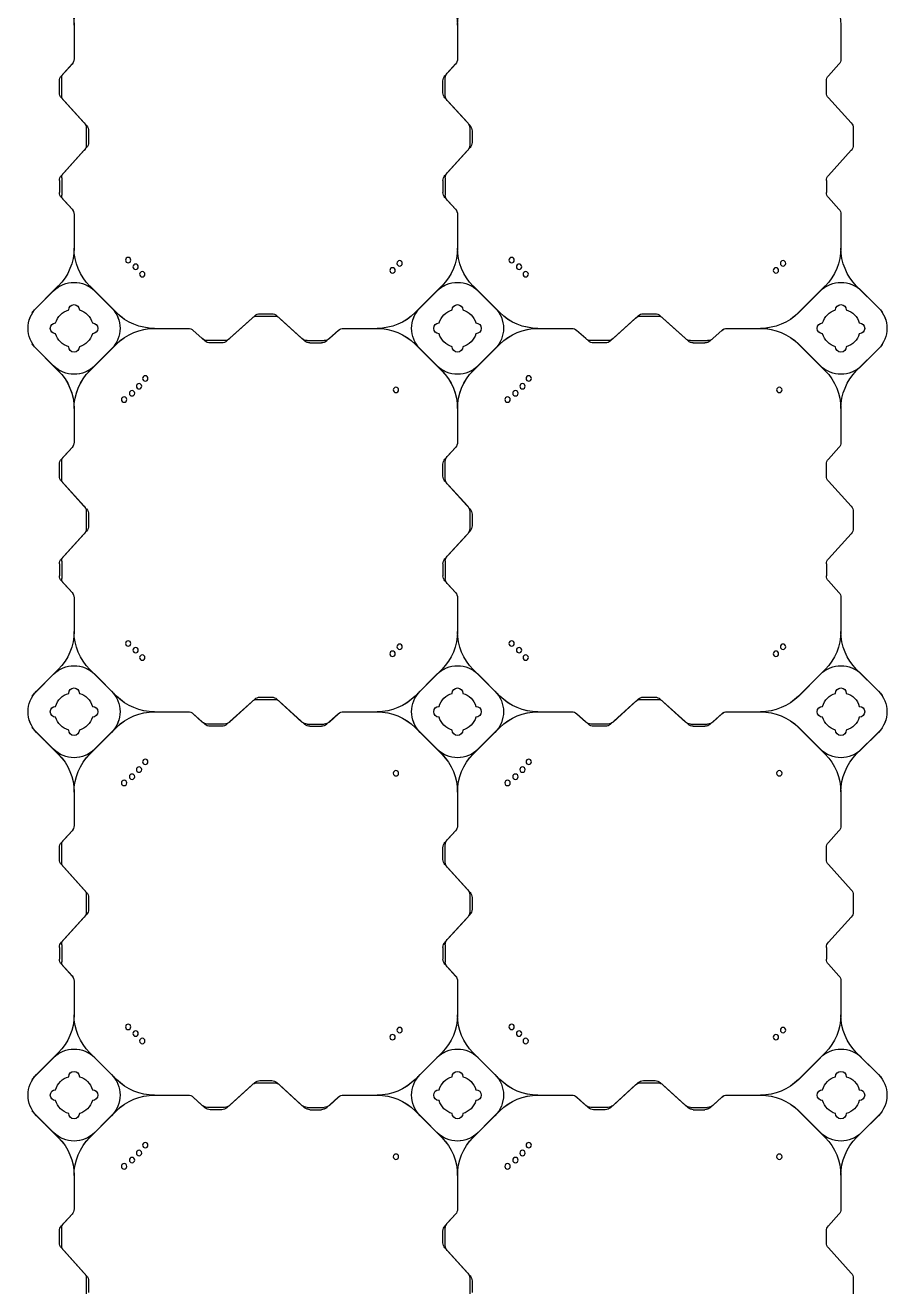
# Model space of a CAD drawing. Header units: millimetres. Extents: x -1612139 to -1260738, y 1141106 to 1536160.
# Drawn here: x -1325991 to -1324864, y 1190326 to 1191971 of the extents above; entities that cross this region are included whole.
import ezdxf

# ---------------------------------------------------------------- set-up
doc = ezdxf.new("R2010")
doc.units = ezdxf.units.MM
doc.header["$LTSCALE"] = 10
doc.layers.get('0').update_dxf_attribs({"linetype": 'CONTINUOUS'})
doc.layers.add('W-FLOAT_BOWL浮筒', color=253, linetype='CONTINUOUS')

# ---------------------------------------------------------------- blocks, each defined once
blk = doc.blocks.new('蓝色')
at = {"layer": 'W-FLOAT_BOWL浮筒', "color": 5}
for p, q in [((20022.3, -5260.8), (20022.3, -5238.5)), ((20025.3, -5257.3), (20025.3, -5242)), ((20522.3, -5260.8), (20522.3, -5238.5)), ((20525.3, -5257.3), (20525.3, -5242)), ((21022.3, -5260.8), (21022.3, -5238.5)), ((19992.9, -5296.8), (20022.7, -5264)), ((20492.9, -5296.8), (20522.7, -5264)), ((19989.9, -5300.3), (20019.7, -5267.5)), ((20489.9, -5300.3), (20519.7, -5267.5)), ((20989.9, -5300.3), (21019.7, -5267.5)), ((19987.3, -5307), (19987.3, -5322.3)), ((19990.3, -5303.5), (19990.3, -5325.8)), ((20487.3, -5307), (20487.3, -5322.3)), ((20490.3, -5303.5), (20490.3, -5325.8)), ((20987.3, -5307), (20987.3, -5322.3)), ((19989.9, -5329), (20003.7, -5344.2)), ((20489.9, -5329), (20503.7, -5344.2)), ((20989.9, -5329), (21003.7, -5344.2)), ((19992.9, -5332.5), (20003.7, -5344.4)), ((20492.9, -5332.5), (20503.7, -5344.4)), ((20006.3, -5394.9), (20006.3, -5350.9)), ((20006.3, -5394.9), (20006.3, -5351.1)), ((20506.3, -5394.9), (20506.3, -5350.9)), ((20506.3, -5394.9), (20506.3, -5351.1)), ((21006.3, -5394.9), (21006.3, -5350.9)), ((19951.1, -5479.1), (19985.8, -5444.4)), ((19957.5, -5472.8), (19985.8, -5444.5)), ((20061.6, -5479.1), (20026.8, -5444.4)), ((20055.2, -5472.8), (20026.8, -5444.5)), ((20451.1, -5479.1), (20485.8, -5444.4)), ((20457.5, -5472.8), (20485.8, -5444.5)), ((20561.6, -5479.1), (20526.8, -5444.4)), ((20555.2, -5472.8), (20526.8, -5444.5)), ((20951.1, -5479.1), (20985.8, -5444.4)), ((21055.2, -5472.8), (21026.8, -5444.5)), ((19979.5, -5450.8), (19951.2, -5479.1)), ((19957.5, -5472.7), (19979.4, -5450.8)), ((20033.2, -5450.8), (20055.2, -5472.7)), ((20033.2, -5450.8), (20061.5, -5479.1)), ((20479.5, -5450.8), (20451.2, -5479.1)), ((20457.5, -5472.7), (20479.4, -5450.8)), ((20533.2, -5450.8), (20555.2, -5472.7)), ((20533.2, -5450.8), (20561.5, -5479.1)), ((20979.5, -5450.8), (20951.2, -5479.1)), ((21033.2, -5450.8), (21055.2, -5472.7)), ((20173.5, -5486.2), (20161.6, -5497)), ((20177, -5483.2), (20161.8, -5497)), ((20202.5, -5483.6), (20180.2, -5483.6)), ((20199, -5480.6), (20183.7, -5480.6)), ((20205.7, -5483.2), (20238.5, -5513)), ((20209.2, -5486.2), (20242, -5516)), ((20303.5, -5486.2), (20270.7, -5516)), ((20307, -5483.2), (20274.2, -5513)), ((20310.2, -5483.6), (20332.5, -5483.6)), ((20313.7, -5480.6), (20329, -5480.6)), ((20335.7, -5483.2), (20350.9, -5497)), ((20339.2, -5486.2), (20351.1, -5497)), ((20673.5, -5486.2), (20661.6, -5497)), ((20677, -5483.2), (20661.8, -5497)), ((20702.5, -5483.6), (20680.2, -5483.6)), ((20699, -5480.6), (20683.7, -5480.6)), ((20705.7, -5483.2), (20738.5, -5513)), ((20709.2, -5486.2), (20742, -5516)), ((20803.5, -5486.2), (20770.7, -5516)), ((20807, -5483.2), (20774.2, -5513)), ((20810.2, -5483.6), (20832.5, -5483.6)), ((20813.7, -5480.6), (20829, -5480.6)), ((20835.7, -5483.2), (20850.9, -5497)), ((20839.2, -5486.2), (20851.1, -5497)), ((20110.9, -5499.6), (20155.1, -5499.6)), ((20110.9, -5499.6), (20154.9, -5499.6)), ((20357.6, -5499.6), (20401.6, -5499.6)), ((20357.8, -5499.6), (20401.6, -5499.6)), ((20610.9, -5499.6), (20655.1, -5499.6)), ((20610.9, -5499.6), (20654.9, -5499.6)), ((20857.6, -5499.6), (20901.6, -5499.6)), ((20857.8, -5499.6), (20901.6, -5499.6)), ((19985.8, -5554.9), (19951.1, -5520.1)), ((19979.5, -5548.4), (19951.2, -5520.1)), ((19979.4, -5548.4), (19957.5, -5526.5)), ((19957.5, -5526.5), (19985.8, -5554.8)), ((20026.8, -5554.9), (20061.6, -5520.1)), ((20055.2, -5526.5), (20026.8, -5554.8)), ((20033.2, -5548.4), (20061.5, -5520.1)), ((20055.2, -5526.5), (20033.2, -5548.4)), ((20245.2, -5515.6), (20267.5, -5515.6)), ((20248.7, -5518.6), (20264, -5518.6)), ((20485.8, -5554.9), (20451.1, -5520.1)), ((20479.5, -5548.4), (20451.2, -5520.1)), ((20479.4, -5548.4), (20457.5, -5526.5)), ((20457.5, -5526.5), (20485.8, -5554.8)), ((20526.8, -5554.9), (20561.6, -5520.1)), ((20555.2, -5526.5), (20526.8, -5554.8)), ((20533.2, -5548.4), (20561.5, -5520.1)), ((20555.2, -5526.5), (20533.2, -5548.4)), ((20745.2, -5515.6), (20767.5, -5515.6)), ((20748.7, -5518.6), (20764, -5518.6)), ((20985.8, -5554.9), (20951.1, -5520.1)), ((20979.5, -5548.4), (20951.2, -5520.1)), ((21055.2, -5526.5), (21026.8, -5554.8)), ((21055.2, -5526.5), (21033.2, -5548.4)), ((20006.3, -5648.4), (20006.3, -5604.2)), ((20006.3, -5648.2), (20006.3, -5604.2)), ((20506.3, -5648.4), (20506.3, -5604.2)), ((20506.3, -5648.2), (20506.3, -5604.2)), ((21006.3, -5648.4), (21006.3, -5604.2)), ((19989.9, -5670.3), (20003.7, -5655.1)), ((19992.9, -5666.8), (20003.7, -5654.9)), ((20489.9, -5670.3), (20503.7, -5655.1)), ((20492.9, -5666.8), (20503.7, -5654.9)), ((20989.9, -5670.3), (21003.7, -5655.1)), ((19990.3, -5695.8), (19990.3, -5673.5)), ((20490.3, -5695.8), (20490.3, -5673.5)), ((19987.3, -5692.3), (19987.3, -5677)), ((20487.3, -5692.3), (20487.3, -5677)), ((20987.3, -5692.3), (20987.3, -5677)), ((19989.9, -5699), (20019.7, -5731.8)), ((19992.9, -5702.5), (20022.7, -5735.3)), ((20489.9, -5699), (20519.7, -5731.8)), ((20492.9, -5702.5), (20522.7, -5735.3)), ((20989.9, -5699), (21019.7, -5731.8)), ((20022.3, -5760.8), (20022.3, -5738.5)), ((20025.3, -5757.3), (20025.3, -5742)), ((20522.3, -5760.8), (20522.3, -5738.5)), ((20525.3, -5757.3), (20525.3, -5742)), ((21022.3, -5760.8), (21022.3, -5738.5)), ((19989.9, -5800.3), (20019.7, -5767.5)), ((19992.9, -5796.8), (20022.7, -5764)), ((20489.9, -5800.3), (20519.7, -5767.5)), ((20492.9, -5796.8), (20522.7, -5764)), ((20989.9, -5800.3), (21019.7, -5767.5)), ((19987.3, -5807), (19987.3, -5822.3)), ((19990.3, -5803.5), (19990.3, -5825.8)), ((20487.3, -5807), (20487.3, -5822.3)), ((20490.3, -5803.5), (20490.3, -5825.8)), ((20987.3, -5807), (20987.3, -5822.3)), ((19989.9, -5829), (20003.7, -5844.2)), ((19992.9, -5832.5), (20003.7, -5844.4)), ((20489.9, -5829), (20503.7, -5844.2)), ((20492.9, -5832.5), (20503.7, -5844.4)), ((20989.9, -5829), (21003.7, -5844.2)), ((20006.3, -5894.9), (20006.3, -5850.9)), ((20006.3, -5894.9), (20006.3, -5851.1)), ((20506.3, -5894.9), (20506.3, -5850.9)), ((20506.3, -5894.9), (20506.3, -5851.1)), ((21006.3, -5894.9), (21006.3, -5850.9)), ((19951.1, -5979.1), (19985.8, -5944.4)), ((19979.5, -5950.8), (19951.2, -5979.1)), ((19957.5, -5972.8), (19985.8, -5944.5)), ((19957.5, -5972.7), (19979.4, -5950.8)), ((20061.6, -5979.1), (20026.8, -5944.4)), ((20055.2, -5972.8), (20026.8, -5944.5)), ((20033.2, -5950.8), (20055.2, -5972.7)), ((20033.2, -5950.8), (20061.5, -5979.1)), ((20451.1, -5979.1), (20485.8, -5944.4)), ((20479.5, -5950.8), (20451.2, -5979.1)), ((20457.5, -5972.8), (20485.8, -5944.5)), ((20457.5, -5972.7), (20479.4, -5950.8)), ((20561.6, -5979.1), (20526.8, -5944.4)), ((20555.2, -5972.8), (20526.8, -5944.5)), ((20533.2, -5950.8), (20555.2, -5972.7)), ((20533.2, -5950.8), (20561.5, -5979.1)), ((20951.1, -5979.1), (20985.8, -5944.4)), ((20979.5, -5950.8), (20951.2, -5979.1)), ((21055.2, -5972.8), (21026.8, -5944.5)), ((21033.2, -5950.8), (21055.2, -5972.7)), ((20173.5, -5986.2), (20161.6, -5997)), ((20177, -5983.2), (20161.8, -5997)), ((20202.5, -5983.6), (20180.2, -5983.6)), ((20199, -5980.6), (20183.7, -5980.6)), ((20205.7, -5983.2), (20238.5, -6013)), ((20209.2, -5986.2), (20242, -6016)), ((20303.5, -5986.2), (20270.7, -6016)), ((20307, -5983.2), (20274.2, -6013)), ((20310.2, -5983.6), (20332.5, -5983.6)), ((20313.7, -5980.6), (20329, -5980.6)), ((20335.7, -5983.2), (20350.9, -5997)), ((20339.2, -5986.2), (20351.1, -5997)), ((20673.5, -5986.2), (20661.6, -5997)), ((20677, -5983.2), (20661.8, -5997)), ((20702.5, -5983.6), (20680.2, -5983.6)), ((20699, -5980.6), (20683.7, -5980.6)), ((20705.7, -5983.2), (20738.5, -6013)), ((20709.2, -5986.2), (20742, -6016)), ((20803.5, -5986.2), (20770.7, -6016)), ((20807, -5983.2), (20774.2, -6013)), ((20810.2, -5983.6), (20832.5, -5983.6)), ((20813.7, -5980.6), (20829, -5980.6)), ((20835.7, -5983.2), (20850.9, -5997)), ((20839.2, -5986.2), (20851.1, -5997)), ((20110.9, -5999.6), (20155.1, -5999.6)), ((20110.9, -5999.6), (20154.9, -5999.6)), ((20357.6, -5999.6), (20401.6, -5999.6)), ((20357.8, -5999.6), (20401.6, -5999.6)), ((20610.9, -5999.6), (20655.1, -5999.6)), ((20610.9, -5999.6), (20654.9, -5999.6)), ((20857.6, -5999.6), (20901.6, -5999.6)), ((20857.8, -5999.6), (20901.6, -5999.6)), ((19985.8, -6054.9), (19951.1, -6020.1)), ((19979.5, -6048.4), (19951.2, -6020.1)), ((20026.8, -6054.9), (20061.6, -6020.1)), ((20033.2, -6048.4), (20061.5, -6020.1)), ((20245.2, -6015.6), (20267.5, -6015.6)), ((20248.7, -6018.6), (20264, -6018.6)), ((20485.8, -6054.9), (20451.1, -6020.1)), ((20479.5, -6048.4), (20451.2, -6020.1)), ((20526.8, -6054.9), (20561.6, -6020.1)), ((20533.2, -6048.4), (20561.5, -6020.1)), ((20745.2, -6015.6), (20767.5, -6015.6)), ((20748.7, -6018.6), (20764, -6018.6)), ((20985.8, -6054.9), (20951.1, -6020.1)), ((20979.5, -6048.4), (20951.2, -6020.1)), ((19979.4, -6048.4), (19957.5, -6026.5)), ((19957.5, -6026.5), (19985.8, -6054.8)), ((20055.2, -6026.5), (20026.8, -6054.8)), ((20055.2, -6026.5), (20033.2, -6048.4)), ((20479.4, -6048.4), (20457.5, -6026.5)), ((20457.5, -6026.5), (20485.8, -6054.8)), ((20555.2, -6026.5), (20526.8, -6054.8)), ((20555.2, -6026.5), (20533.2, -6048.4)), ((21055.2, -6026.5), (21026.8, -6054.8)), ((21055.2, -6026.5), (21033.2, -6048.4)), ((20006.3, -6148.4), (20006.3, -6104.2)), ((20006.3, -6148.2), (20006.3, -6104.2)), ((20506.3, -6148.4), (20506.3, -6104.2)), ((20506.3, -6148.2), (20506.3, -6104.2)), ((21006.3, -6148.4), (21006.3, -6104.2)), ((19989.9, -6170.3), (20003.7, -6155.1)), ((19992.9, -6166.8), (20003.7, -6154.9)), ((20489.9, -6170.3), (20503.7, -6155.1)), ((20492.9, -6166.8), (20503.7, -6154.9)), ((20989.9, -6170.3), (21003.7, -6155.1)), ((19987.3, -6192.3), (19987.3, -6177)), ((19990.3, -6195.8), (19990.3, -6173.5)), ((20487.3, -6192.3), (20487.3, -6177)), ((20490.3, -6195.8), (20490.3, -6173.5)), ((20987.3, -6192.3), (20987.3, -6177)), ((19989.9, -6199), (20019.7, -6231.8)), ((19992.9, -6202.5), (20022.7, -6235.3)), ((20489.9, -6199), (20519.7, -6231.8)), ((20492.9, -6202.5), (20522.7, -6235.3)), ((20989.9, -6199), (21019.7, -6231.8)), ((20022.3, -6260.8), (20022.3, -6238.5)), ((20025.3, -6257.3), (20025.3, -6242)), ((20522.3, -6260.8), (20522.3, -6238.5)), ((20525.3, -6257.3), (20525.3, -6242)), ((21022.3, -6260.8), (21022.3, -6238.5)), ((19989.9, -6300.3), (20019.7, -6267.5)), ((19992.9, -6296.8), (20022.7, -6264)), ((20489.9, -6300.3), (20519.7, -6267.5)), ((20492.9, -6296.8), (20522.7, -6264)), ((20989.9, -6300.3), (21019.7, -6267.5)), ((19987.3, -6307), (19987.3, -6322.3)), ((19990.3, -6303.5), (19990.3, -6325.8)), ((20487.3, -6307), (20487.3, -6322.3)), ((20490.3, -6303.5), (20490.3, -6325.8)), ((20987.3, -6307), (20987.3, -6322.3)), ((19989.9, -6329), (20003.7, -6344.2)), ((19992.9, -6332.5), (20003.7, -6344.4)), ((20489.9, -6329), (20503.7, -6344.2)), ((20492.9, -6332.5), (20503.7, -6344.4)), ((20989.9, -6329), (21003.7, -6344.2)), ((20006.3, -6394.9), (20006.3, -6350.9)), ((20506.3, -6394.9), (20506.3, -6350.9)), ((21006.3, -6394.9), (21006.3, -6350.9)), ((20006.3, -6394.9), (20006.3, -6351.1)), ((20506.3, -6394.9), (20506.3, -6351.1)), ((19951.1, -6479.1), (19985.8, -6444.4)), ((19957.5, -6472.8), (19985.8, -6444.5)), ((20061.6, -6479.1), (20026.8, -6444.4)), ((20055.2, -6472.8), (20026.8, -6444.5)), ((20451.1, -6479.1), (20485.8, -6444.4)), ((20457.5, -6472.8), (20485.8, -6444.5)), ((20561.6, -6479.1), (20526.8, -6444.4)), ((20555.2, -6472.8), (20526.8, -6444.5)), ((20951.1, -6479.1), (20985.8, -6444.4)), ((21055.2, -6472.8), (21026.8, -6444.5)), ((19979.5, -6450.8), (19951.2, -6479.1)), ((19957.5, -6472.7), (19979.4, -6450.8)), ((20033.2, -6450.8), (20055.2, -6472.7)), ((20033.2, -6450.8), (20061.5, -6479.1)), ((20479.5, -6450.8), (20451.2, -6479.1)), ((20457.5, -6472.7), (20479.4, -6450.8)), ((20533.2, -6450.8), (20555.2, -6472.7)), ((20533.2, -6450.8), (20561.5, -6479.1)), ((20979.5, -6450.8), (20951.2, -6479.1)), ((21033.2, -6450.8), (21055.2, -6472.7)), ((20199, -6480.6), (20183.7, -6480.6)), ((20313.7, -6480.6), (20329, -6480.6)), ((20699, -6480.6), (20683.7, -6480.6)), ((20813.7, -6480.6), (20829, -6480.6)), ((20173.5, -6486.2), (20161.6, -6497)), ((20177, -6483.2), (20161.8, -6497)), ((20202.5, -6483.6), (20180.2, -6483.6)), ((20205.7, -6483.2), (20238.5, -6513)), ((20209.2, -6486.2), (20242, -6516)), ((20303.5, -6486.2), (20270.7, -6516)), ((20307, -6483.2), (20274.2, -6513)), ((20310.2, -6483.6), (20332.5, -6483.6)), ((20335.7, -6483.2), (20350.9, -6497)), ((20339.2, -6486.2), (20351.1, -6497)), ((20673.5, -6486.2), (20661.6, -6497)), ((20677, -6483.2), (20661.8, -6497)), ((20702.5, -6483.6), (20680.2, -6483.6)), ((20705.7, -6483.2), (20738.5, -6513)), ((20709.2, -6486.2), (20742, -6516)), ((20803.5, -6486.2), (20770.7, -6516)), ((20807, -6483.2), (20774.2, -6513)), ((20810.2, -6483.6), (20832.5, -6483.6)), ((20835.7, -6483.2), (20850.9, -6497)), ((20839.2, -6486.2), (20851.1, -6497)), ((20110.9, -6499.6), (20155.1, -6499.6)), ((20110.9, -6499.6), (20154.9, -6499.6)), ((20357.6, -6499.6), (20401.6, -6499.6)), ((20357.8, -6499.6), (20401.6, -6499.6)), ((20610.9, -6499.6), (20655.1, -6499.6)), ((20610.9, -6499.6), (20654.9, -6499.6)), ((20857.6, -6499.6), (20901.6, -6499.6)), ((20857.8, -6499.6), (20901.6, -6499.6)), ((19985.8, -6554.9), (19951.1, -6520.1)), ((19979.5, -6548.4), (19951.2, -6520.1)), ((19979.4, -6548.4), (19957.5, -6526.5)), ((19957.5, -6526.5), (19985.8, -6554.8)), ((20026.8, -6554.9), (20061.6, -6520.1)), ((20055.2, -6526.5), (20026.8, -6554.8)), ((20033.2, -6548.4), (20061.5, -6520.1)), ((20055.2, -6526.5), (20033.2, -6548.4)), ((20245.2, -6515.6), (20267.5, -6515.6)), ((20248.7, -6518.6), (20264, -6518.6)), ((20485.8, -6554.9), (20451.1, -6520.1)), ((20479.5, -6548.4), (20451.2, -6520.1)), ((20479.4, -6548.4), (20457.5, -6526.5)), ((20457.5, -6526.5), (20485.8, -6554.8)), ((20526.8, -6554.9), (20561.6, -6520.1)), ((20555.2, -6526.5), (20526.8, -6554.8)), ((20533.2, -6548.4), (20561.5, -6520.1)), ((20555.2, -6526.5), (20533.2, -6548.4)), ((20745.2, -6515.6), (20767.5, -6515.6)), ((20748.7, -6518.6), (20764, -6518.6)), ((20985.8, -6554.9), (20951.1, -6520.1)), ((20979.5, -6548.4), (20951.2, -6520.1)), ((21055.2, -6526.5), (21026.8, -6554.8)), ((21055.2, -6526.5), (21033.2, -6548.4)), ((20006.3, -6648.4), (20006.3, -6604.2)), ((20006.3, -6648.2), (20006.3, -6604.2)), ((20506.3, -6648.4), (20506.3, -6604.2)), ((20506.3, -6648.2), (20506.3, -6604.2)), ((21006.3, -6648.4), (21006.3, -6604.2)), ((19989.9, -6670.3), (20003.7, -6655.1)), ((19992.9, -6666.8), (20003.7, -6654.9)), ((20489.9, -6670.3), (20503.7, -6655.1)), ((20492.9, -6666.8), (20503.7, -6654.9)), ((20989.9, -6670.3), (21003.7, -6655.1)), ((19987.3, -6692.3), (19987.3, -6677)), ((19990.3, -6695.8), (19990.3, -6673.5)), ((20487.3, -6692.3), (20487.3, -6677)), ((20490.3, -6695.8), (20490.3, -6673.5)), ((20987.3, -6692.3), (20987.3, -6677)), ((19989.9, -6699), (20019.7, -6731.8)), ((19992.9, -6702.5), (20022.7, -6735.3)), ((20489.9, -6699), (20519.7, -6731.8)), ((20492.9, -6702.5), (20522.7, -6735.3)), ((20989.9, -6699), (21019.7, -6731.8)), ((20022.3, -6760.8), (20022.3, -6738.5)), ((20025.3, -6757.3), (20025.3, -6742)), ((20522.3, -6760.8), (20522.3, -6738.5)), ((20525.3, -6757.3), (20525.3, -6742)), ((21022.3, -6760.8), (21022.3, -6738.5)), ((19989.9, -6800.3), (20019.7, -6767.5)), ((19992.9, -6796.8), (20022.7, -6764)), ((20489.9, -6800.3), (20519.7, -6767.5)), ((20492.9, -6796.8), (20522.7, -6764)), ((20989.9, -6800.3), (21019.7, -6767.5)), ((19987.3, -6807), (19987.3, -6822.3)), ((19990.3, -6803.5), (19990.3, -6825.8)), ((20487.3, -6807), (20487.3, -6822.3)), ((20490.3, -6803.5), (20490.3, -6825.8)), ((20987.3, -6807), (20987.3, -6822.3)), ((19989.9, -6829), (20003.7, -6844.2)), ((19992.9, -6832.5), (20003.7, -6844.4)), ((20489.9, -6829), (20503.7, -6844.2)), ((20492.9, -6832.5), (20503.7, -6844.4)), ((20989.9, -6829), (21003.7, -6844.2)), ((20006.3, -6894.9), (20006.3, -6850.9)), ((20006.3, -6894.9), (20006.3, -6851.1)), ((20506.3, -6894.9), (20506.3, -6850.9)), ((20506.3, -6894.9), (20506.3, -6851.1)), ((21006.3, -6894.9), (21006.3, -6850.9))]:
    blk.add_line(p, q, dxfattribs=at)
for centre in [(20071.6, -5406.7), (20081.9, -5414.9), (20571.6, -5406.7), (20581.9, -5414.9), (20091.1, -5424.1), (20426, -5419.3), (20591.1, -5424.1), (20926, -5419.3), (20099.2, -5434.3), (20599.2, -5434.3), (20086.6, -5579.9), (20095.3, -5570.2), (20421.6, -5575.2), (20586.6, -5579.9), (20595.3, -5570.2), (20921.6, -5575.2), (20076.9, -5588.6), (20430.8, -5584.4), (20576.9, -5588.6), (20930.8, -5584.4), (20071.6, -5906.7), (20571.6, -5906.7), (20081.9, -5914.9), (20091.1, -5924.1), (20426, -5919.3), (20581.9, -5914.9), (20591.1, -5924.1), (20926, -5919.3), (20099.2, -5934.3), (20599.2, -5934.3), (20095.3, -6070.2), (20595.3, -6070.2), (20076.9, -6088.6), (20086.6, -6079.9), (20421.6, -6075.2), (20430.8, -6084.4), (20576.9, -6088.6), (20586.6, -6079.9), (20921.6, -6075.2), (20930.8, -6084.4), (20071.6, -6406.7), (20081.9, -6414.9), (20426, -6419.3), (20571.6, -6406.7), (20581.9, -6414.9), (20926, -6419.3), (20091.1, -6424.1), (20099.2, -6434.3), (20591.1, -6424.1), (20599.2, -6434.3), (20086.6, -6579.9), (20095.3, -6570.2), (20421.6, -6575.2), (20430.8, -6584.4), (20586.6, -6579.9), (20595.3, -6570.2), (20921.6, -6575.2), (20930.8, -6584.4), (20076.9, -6588.6), (20576.9, -6588.6)]:
    blk.add_circle(centre, 3.5, dxfattribs=at)
for centre, radius, start, end in [((20012.3, -5260.8), 10, 317.7263, 0), ((20015.3, -5257.3), 10, 317.7263, 0), ((20512.3, -5260.8), 10, 317.7263, 0), ((20515.3, -5257.3), 10, 317.7263, 0), ((21012.3, -5260.8), 10, 317.7263, 0), ((20000.3, -5303.5), 10, 137.7263, 180), ((20500.3, -5303.5), 10, 137.7263, 180), ((19997.3, -5307), 10, 137.7263, 180), ((20497.3, -5307), 10, 137.7263, 180), ((20997.3, -5307), 10, 137.7263, 180), ((19997.3, -5322.3), 10, 180, 222.2737), ((20000.3, -5325.8), 10, 180, 222.2737), ((20497.3, -5322.3), 10, 180, 222.2737), ((20500.3, -5325.8), 10, 180, 222.2737), ((20997.3, -5322.3), 10, 180, 222.2737), ((19996.3, -5350.9), 10, 0, 42.2737), ((19996.3, -5351.1), 10, 0, 42.2737), ((20496.3, -5350.9), 10, 0, 42.2737), ((20496.3, -5351.1), 10, 0, 42.2737), ((20996.3, -5350.9), 10, 0, 42.2737), ((19936.3, -5394.9), 70, 315, 0), ((19936.3, -5395), 70, 315, 0), ((20076.3, -5394.9), 70, 180, 225), ((20076.3, -5395), 70, 180, 225), ((20436.3, -5394.9), 70, 315, 0), ((20436.3, -5395), 70, 315, 0), ((20576.3, -5394.9), 70, 180, 225), ((20576.3, -5395), 70, 180, 225), ((20936.3, -5394.9), 70, 315, 0), ((21076.3, -5395), 70, 180, 225), ((20006.3, -5477.7), 38, 45, 135), ((20006.4, -5477.7), 38, 45, 135), ((20506.3, -5477.7), 38, 45, 135), ((20506.4, -5477.7), 38, 45, 135), ((21006.4, -5477.7), 38, 45, 135), ((19984.4, -5499.6), 38, 135, 225), ((19984.4, -5499.7), 38, 135, 225), ((20006.3, -5499.6), 25, 106.2602, 163.7398), ((20006.3, -5499.6), 25, 106.2602, 163.7398), ((20006.3, -5499.6), 25, 106.2602, 163.7398), ((20006.3, -5499.6), 25, 106.2602, 163.7398), ((20006.3, -5475.6), 7, 0, 180), ((20006.3, -5475.6), 7, 0, 180), ((20006.3, -5475.6), 7, 0, 180), ((20006.3, -5475.6), 7, 0, 180), ((20006.3, -5499.6), 25, 16.2602, 73.7398), ((20006.3, -5499.6), 25, 16.2602, 73.7398), ((20006.3, -5499.6), 25, 16.2602, 73.7398), ((20006.3, -5499.6), 25, 16.2602, 73.7398), ((20028.3, -5499.6), 38, 315, 45), ((20028.3, -5499.7), 38, 315, 45), ((20484.4, -5499.6), 38, 135, 225), ((20484.4, -5499.7), 38, 135, 225), ((20506.3, -5499.6), 25, 106.2602, 163.7398), ((20506.3, -5499.6), 25, 106.2602, 163.7398), ((20506.3, -5499.6), 25, 106.2602, 163.7398), ((20506.3, -5499.6), 25, 106.2602, 163.7398), ((20506.3, -5475.6), 7, 0, 180), ((20506.3, -5475.6), 7, 0, 180), ((20506.3, -5475.6), 7, 0, 180), ((20506.3, -5475.6), 7, 0, 180), ((20506.3, -5499.6), 25, 16.2602, 73.7398), ((20506.3, -5499.6), 25, 16.2602, 73.7398), ((20506.3, -5499.6), 25, 16.2602, 73.7398), ((20506.3, -5499.6), 25, 16.2602, 73.7398), ((20528.3, -5499.6), 38, 315, 45), ((20528.3, -5499.7), 38, 315, 45), ((21006.3, -5499.6), 25, 106.2602, 163.7398), ((21006.3, -5499.6), 25, 106.2602, 163.7398), ((21006.3, -5475.6), 7, 0, 180), ((21006.3, -5475.6), 7, 0, 180), ((21006.3, -5499.6), 25, 16.2602, 73.7398), ((21006.3, -5499.6), 25, 16.2602, 73.7398), ((21028.3, -5499.6), 38, 315, 45), ((21028.3, -5499.7), 38, 315, 45), ((19982.3, -5499.6), 7, 90, 270), ((19982.3, -5499.6), 7, 90, 270), ((19982.3, -5499.6), 7, 90, 270), ((19982.3, -5499.6), 7, 90, 270), ((20030.3, -5499.6), 7, 270, 90), ((20030.3, -5499.6), 7, 270, 90), ((20030.3, -5499.6), 7, 270, 90), ((20030.3, -5499.6), 7, 270, 90), ((20111, -5429.6), 70, 225, 270), ((20111.1, -5429.6), 70, 225, 270), ((20180.2, -5493.6), 10, 90, 132.2737), ((20183.7, -5490.6), 10, 90, 132.2737), ((20199, -5490.6), 10, 47.7263, 90), ((20202.5, -5493.6), 10, 47.7263, 90), ((20310.2, -5493.6), 10, 90, 132.2737), ((20313.7, -5490.6), 10, 90, 132.2737), ((20329, -5490.6), 10, 47.7263, 90), ((20332.5, -5493.6), 10, 47.7263, 90), ((20401.6, -5429.6), 70, 270, 315), ((20401.7, -5429.6), 70, 270, 315), ((20482.3, -5499.6), 7, 90, 270), ((20482.3, -5499.6), 7, 90, 270), ((20482.3, -5499.6), 7, 90, 270), ((20482.3, -5499.6), 7, 90, 270), ((20530.3, -5499.6), 7, 270, 90), ((20530.3, -5499.6), 7, 270, 90), ((20530.3, -5499.6), 7, 270, 90), ((20530.3, -5499.6), 7, 270, 90), ((20611, -5429.6), 70, 225, 270), ((20611.1, -5429.6), 70, 225, 270), ((20680.2, -5493.6), 10, 90, 132.2737), ((20683.7, -5490.6), 10, 90, 132.2737), ((20699, -5490.6), 10, 47.7263, 90), ((20702.5, -5493.6), 10, 47.7263, 90), ((20810.2, -5493.6), 10, 90, 132.2737), ((20813.7, -5490.6), 10, 90, 132.2737), ((20829, -5490.6), 10, 47.7263, 90), ((20832.5, -5493.6), 10, 47.7263, 90), ((20901.6, -5429.6), 70, 270, 315), ((20901.7, -5429.6), 70, 270, 315), ((20982.3, -5499.6), 7, 90, 270), ((20982.3, -5499.6), 7, 90, 270), ((21030.3, -5499.6), 7, 270, 90), ((21030.3, -5499.6), 7, 270, 90), ((20006.3, -5499.6), 25, 196.2602, 253.7398), ((20006.3, -5499.6), 25, 196.2602, 253.7398), ((20006.3, -5499.6), 25, 196.2602, 253.7398), ((20006.3, -5499.6), 25, 196.2602, 253.7398), ((20006.3, -5499.6), 25, 286.2602, 343.7398), ((20006.3, -5499.6), 25, 286.2602, 343.7398), ((20006.3, -5499.6), 25, 286.2602, 343.7398), ((20006.3, -5499.6), 25, 286.2602, 343.7398), ((20111, -5569.6), 70, 90, 135), ((20111.1, -5569.6), 70, 90, 135), ((20154.9, -5489.6), 10, 270, 312.2737), ((20155.1, -5489.6), 10, 270, 312.2737), ((20357.6, -5489.6), 10, 227.7263, 270), ((20357.8, -5489.6), 10, 227.7263, 270), ((20401.6, -5569.6), 70, 45, 90), ((20401.7, -5569.6), 70, 45, 90), ((20506.3, -5499.6), 25, 196.2602, 253.7398), ((20506.3, -5499.6), 25, 196.2602, 253.7398), ((20506.3, -5499.6), 25, 196.2602, 253.7398), ((20506.3, -5499.6), 25, 196.2602, 253.7398), ((20506.3, -5499.6), 25, 286.2602, 343.7398), ((20506.3, -5499.6), 25, 286.2602, 343.7398), ((20506.3, -5499.6), 25, 286.2602, 343.7398), ((20506.3, -5499.6), 25, 286.2602, 343.7398), ((20611, -5569.6), 70, 90, 135), ((20611.1, -5569.6), 70, 90, 135), ((20654.9, -5489.6), 10, 270, 312.2737), ((20655.1, -5489.6), 10, 270, 312.2737), ((20857.6, -5489.6), 10, 227.7263, 270), ((20857.8, -5489.6), 10, 227.7263, 270), ((20901.6, -5569.6), 70, 45, 90), ((20901.7, -5569.6), 70, 45, 90), ((21006.3, -5499.6), 25, 196.2602, 253.7398), ((21006.3, -5499.6), 25, 196.2602, 253.7398), ((21006.3, -5499.6), 25, 286.2602, 343.7398), ((21006.3, -5499.6), 25, 286.2602, 343.7398), ((20006.3, -5523.6), 7, 180, 0), ((20006.3, -5523.6), 7, 180, 0), ((20006.3, -5523.6), 7, 180, 0), ((20006.3, -5523.6), 7, 180, 0), ((20245.2, -5505.6), 10, 227.7263, 270), ((20248.7, -5508.6), 10, 227.7263, 270), ((20264, -5508.6), 10, 270, 312.2737), ((20267.5, -5505.6), 10, 270, 312.2737), ((20506.3, -5523.6), 7, 180, 0), ((20506.3, -5523.6), 7, 180, 0), ((20506.3, -5523.6), 7, 180, 0), ((20506.3, -5523.6), 7, 180, 0), ((20745.2, -5505.6), 10, 227.7263, 270), ((20748.7, -5508.6), 10, 227.7263, 270), ((20764, -5508.6), 10, 270, 312.2737), ((20767.5, -5505.6), 10, 270, 312.2737), ((21006.3, -5523.6), 7, 180, 0), ((21006.3, -5523.6), 7, 180, 0), ((20006.3, -5521.6), 38, 225, 315), ((20006.4, -5521.6), 38, 225, 315), ((19936.3, -5604.3), 70, 0, 45), ((19936.3, -5604.3), 70, 0, 45), ((20076.3, -5604.3), 70, 135, 180), ((20076.3, -5604.3), 70, 135, 180), ((20506.3, -5521.6), 38, 225, 315), ((20506.4, -5521.6), 38, 225, 315), ((20436.3, -5604.3), 70, 0, 45), ((20436.3, -5604.3), 70, 0, 45), ((20576.3, -5604.3), 70, 135, 180), ((20576.3, -5604.3), 70, 135, 180), ((21006.4, -5521.6), 38, 225, 315), ((20936.3, -5604.3), 70, 0, 45), ((21076.3, -5604.3), 70, 135, 180), ((19996.3, -5648.2), 10, 317.7263, 0), ((19996.3, -5648.4), 10, 317.7263, 0), ((20496.3, -5648.2), 10, 317.7263, 0), ((20496.3, -5648.4), 10, 317.7263, 0), ((20996.3, -5648.4), 10, 317.7263, 0), ((19997.3, -5677), 10, 137.7263, 180), ((20000.3, -5673.5), 10, 137.7263, 180), ((20497.3, -5677), 10, 137.7263, 180), ((20500.3, -5673.5), 10, 137.7263, 180), ((20997.3, -5677), 10, 137.7263, 180), ((19997.3, -5692.3), 10, 180, 222.2737), ((20497.3, -5692.3), 10, 180, 222.2737), ((20997.3, -5692.3), 10, 180, 222.2737), ((20000.3, -5695.8), 10, 180, 222.2737), ((20500.3, -5695.8), 10, 180, 222.2737), ((20012.3, -5738.5), 10, 0, 42.2737), ((20015.3, -5742), 10, 0, 42.2737), ((20512.3, -5738.5), 10, 0, 42.2737), ((20515.3, -5742), 10, 0, 42.2737), ((21012.3, -5738.5), 10, 0, 42.2737), ((20015.3, -5757.3), 10, 317.7263, 0), ((20515.3, -5757.3), 10, 317.7263, 0), ((20012.3, -5760.8), 10, 317.7263, 0), ((20512.3, -5760.8), 10, 317.7263, 0), ((21012.3, -5760.8), 10, 317.7263, 0), ((19997.3, -5807), 10, 137.7263, 180), ((20000.3, -5803.5), 10, 137.7263, 180), ((20497.3, -5807), 10, 137.7263, 180), ((20500.3, -5803.5), 10, 137.7263, 180), ((20997.3, -5807), 10, 137.7263, 180), ((19997.3, -5822.3), 10, 180, 222.2737), ((20497.3, -5822.3), 10, 180, 222.2737), ((20997.3, -5822.3), 10, 180, 222.2737), ((20000.3, -5825.8), 10, 180, 222.2737), ((20500.3, -5825.8), 10, 180, 222.2737), ((19996.3, -5850.9), 10, 0, 42.2737), ((19996.3, -5851.1), 10, 0, 42.2737), ((20496.3, -5850.9), 10, 0, 42.2737), ((20496.3, -5851.1), 10, 0, 42.2737), ((20996.3, -5850.9), 10, 0, 42.2737), ((19936.3, -5894.9), 70, 315, 0), ((19936.3, -5895), 70, 315, 0), ((20076.3, -5894.9), 70, 180, 225), ((20076.3, -5895), 70, 180, 225), ((20436.3, -5894.9), 70, 315, 0), ((20436.3, -5895), 70, 315, 0), ((20576.3, -5894.9), 70, 180, 225), ((20576.3, -5895), 70, 180, 225), ((20936.3, -5894.9), 70, 315, 0), ((21076.3, -5895), 70, 180, 225), ((20006.3, -5977.7), 38, 45, 135), ((20006.4, -5977.7), 38, 45, 135), ((20506.3, -5977.7), 38, 45, 135), ((20506.4, -5977.7), 38, 45, 135), ((21006.4, -5977.7), 38, 45, 135), ((20006.3, -5975.6), 7, 0, 180), ((20006.3, -5975.6), 7, 0, 180), ((20006.3, -5975.6), 7, 0, 180), ((20006.3, -5975.6), 7, 0, 180), ((20506.3, -5975.6), 7, 0, 180), ((20506.3, -5975.6), 7, 0, 180), ((20506.3, -5975.6), 7, 0, 180), ((20506.3, -5975.6), 7, 0, 180), ((21006.3, -5975.6), 7, 0, 180), ((21006.3, -5975.6), 7, 0, 180), ((19984.4, -5999.6), 38, 135, 225), ((19984.4, -5999.7), 38, 135, 225), ((20006.3, -5999.6), 25, 106.2602, 163.7398), ((20006.3, -5999.6), 25, 106.2602, 163.7398), ((20006.3, -5999.6), 25, 106.2602, 163.7398), ((20006.3, -5999.6), 25, 106.2602, 163.7398), ((20006.3, -5999.6), 25, 16.2602, 73.7398), ((20006.3, -5999.6), 25, 16.2602, 73.7398), ((20006.3, -5999.6), 25, 16.2602, 73.7398), ((20006.3, -5999.6), 25, 16.2602, 73.7398), ((20028.3, -5999.6), 38, 315, 45), ((20028.3, -5999.7), 38, 315, 45), ((20111, -5929.6), 70, 225, 270), ((20111.1, -5929.6), 70, 225, 270), ((20180.2, -5993.6), 10, 90, 132.2737), ((20183.7, -5990.6), 10, 90, 132.2737), ((20199, -5990.6), 10, 47.7263, 90), ((20202.5, -5993.6), 10, 47.7263, 90), ((20310.2, -5993.6), 10, 90, 132.2737), ((20313.7, -5990.6), 10, 90, 132.2737), ((20329, -5990.6), 10, 47.7263, 90), ((20332.5, -5993.6), 10, 47.7263, 90), ((20401.6, -5929.6), 70, 270, 315), ((20401.7, -5929.6), 70, 270, 315), ((20484.4, -5999.6), 38, 135, 225), ((20484.4, -5999.7), 38, 135, 225), ((20506.3, -5999.6), 25, 106.2602, 163.7398), ((20506.3, -5999.6), 25, 106.2602, 163.7398), ((20506.3, -5999.6), 25, 106.2602, 163.7398), ((20506.3, -5999.6), 25, 106.2602, 163.7398), ((20506.3, -5999.6), 25, 16.2602, 73.7398), ((20506.3, -5999.6), 25, 16.2602, 73.7398), ((20506.3, -5999.6), 25, 16.2602, 73.7398), ((20506.3, -5999.6), 25, 16.2602, 73.7398), ((20528.3, -5999.6), 38, 315, 45), ((20528.3, -5999.7), 38, 315, 45), ((20611, -5929.6), 70, 225, 270), ((20611.1, -5929.6), 70, 225, 270), ((20680.2, -5993.6), 10, 90, 132.2737), ((20683.7, -5990.6), 10, 90, 132.2737), ((20699, -5990.6), 10, 47.7263, 90), ((20702.5, -5993.6), 10, 47.7263, 90), ((20810.2, -5993.6), 10, 90, 132.2737), ((20813.7, -5990.6), 10, 90, 132.2737), ((20829, -5990.6), 10, 47.7263, 90), ((20832.5, -5993.6), 10, 47.7263, 90), ((20901.6, -5929.6), 70, 270, 315), ((20901.7, -5929.6), 70, 270, 315), ((21006.3, -5999.6), 25, 106.2602, 163.7398), ((21006.3, -5999.6), 25, 106.2602, 163.7398), ((21006.3, -5999.6), 25, 16.2602, 73.7398), ((21006.3, -5999.6), 25, 16.2602, 73.7398), ((21028.3, -5999.6), 38, 315, 45), ((21028.3, -5999.7), 38, 315, 45), ((19982.3, -5999.6), 7, 90, 270), ((19982.3, -5999.6), 7, 90, 270), ((19982.3, -5999.6), 7, 90, 270), ((19982.3, -5999.6), 7, 90, 270), ((20030.3, -5999.6), 7, 270, 90), ((20030.3, -5999.6), 7, 270, 90), ((20030.3, -5999.6), 7, 270, 90), ((20030.3, -5999.6), 7, 270, 90), ((20111, -6069.6), 70, 90, 135), ((20111.1, -6069.6), 70, 90, 135), ((20154.9, -5989.6), 10, 270, 312.2737), ((20155.1, -5989.6), 10, 270, 312.2737), ((20357.6, -5989.6), 10, 227.7263, 270), ((20357.8, -5989.6), 10, 227.7263, 270), ((20401.6, -6069.6), 70, 45, 90), ((20401.7, -6069.6), 70, 45, 90), ((20482.3, -5999.6), 7, 90, 270), ((20482.3, -5999.6), 7, 90, 270), ((20482.3, -5999.6), 7, 90, 270), ((20482.3, -5999.6), 7, 90, 270), ((20530.3, -5999.6), 7, 270, 90), ((20530.3, -5999.6), 7, 270, 90), ((20530.3, -5999.6), 7, 270, 90), ((20530.3, -5999.6), 7, 270, 90), ((20611, -6069.6), 70, 90, 135), ((20611.1, -6069.6), 70, 90, 135), ((20654.9, -5989.6), 10, 270, 312.2737), ((20655.1, -5989.6), 10, 270, 312.2737), ((20857.6, -5989.6), 10, 227.7263, 270), ((20857.8, -5989.6), 10, 227.7263, 270), ((20901.6, -6069.6), 70, 45, 90), ((20901.7, -6069.6), 70, 45, 90), ((20982.3, -5999.6), 7, 90, 270), ((20982.3, -5999.6), 7, 90, 270), ((21030.3, -5999.6), 7, 270, 90), ((21030.3, -5999.6), 7, 270, 90), ((20006.3, -5999.6), 25, 196.2602, 253.7398), ((20006.3, -5999.6), 25, 196.2602, 253.7398), ((20006.3, -5999.6), 25, 196.2602, 253.7398), ((20006.3, -5999.6), 25, 196.2602, 253.7398), ((20006.3, -5999.6), 25, 286.2602, 343.7398), ((20006.3, -5999.6), 25, 286.2602, 343.7398), ((20006.3, -5999.6), 25, 286.2602, 343.7398), ((20006.3, -5999.6), 25, 286.2602, 343.7398), ((20245.2, -6005.6), 10, 227.7263, 270), ((20248.7, -6008.6), 10, 227.7263, 270), ((20264, -6008.6), 10, 270, 312.2737), ((20267.5, -6005.6), 10, 270, 312.2737), ((20506.3, -5999.6), 25, 196.2602, 253.7398), ((20506.3, -5999.6), 25, 196.2602, 253.7398), ((20506.3, -5999.6), 25, 196.2602, 253.7398), ((20506.3, -5999.6), 25, 196.2602, 253.7398), ((20506.3, -5999.6), 25, 286.2602, 343.7398), ((20506.3, -5999.6), 25, 286.2602, 343.7398), ((20506.3, -5999.6), 25, 286.2602, 343.7398), ((20506.3, -5999.6), 25, 286.2602, 343.7398), ((20745.2, -6005.6), 10, 227.7263, 270), ((20748.7, -6008.6), 10, 227.7263, 270), ((20764, -6008.6), 10, 270, 312.2737), ((20767.5, -6005.6), 10, 270, 312.2737), ((21006.3, -5999.6), 25, 196.2602, 253.7398), ((21006.3, -5999.6), 25, 196.2602, 253.7398), ((21006.3, -5999.6), 25, 286.2602, 343.7398), ((21006.3, -5999.6), 25, 286.2602, 343.7398), ((20006.3, -6023.6), 7, 180, 0), ((20006.3, -6023.6), 7, 180, 0), ((20006.3, -6023.6), 7, 180, 0), ((20006.3, -6023.6), 7, 180, 0), ((20506.3, -6023.6), 7, 180, 0), ((20506.3, -6023.6), 7, 180, 0), ((20506.3, -6023.6), 7, 180, 0), ((20506.3, -6023.6), 7, 180, 0), ((21006.3, -6023.6), 7, 180, 0), ((21006.3, -6023.6), 7, 180, 0), ((20006.3, -6021.6), 38, 225, 315), ((20006.4, -6021.6), 38, 225, 315), ((20506.3, -6021.6), 38, 225, 315), ((20506.4, -6021.6), 38, 225, 315), ((21006.4, -6021.6), 38, 225, 315), ((19936.3, -6104.3), 70, 0, 45), ((19936.3, -6104.3), 70, 0, 45), ((20076.3, -6104.3), 70, 135, 180), ((20076.3, -6104.3), 70, 135, 180), ((20436.3, -6104.3), 70, 0, 45), ((20436.3, -6104.3), 70, 0, 45), ((20576.3, -6104.3), 70, 135, 180), ((20576.3, -6104.3), 70, 135, 180), ((20936.3, -6104.3), 70, 0, 45), ((21076.3, -6104.3), 70, 135, 180), ((19996.3, -6148.2), 10, 317.7263, 0), ((19996.3, -6148.4), 10, 317.7263, 0), ((20496.3, -6148.2), 10, 317.7263, 0), ((20496.3, -6148.4), 10, 317.7263, 0), ((20996.3, -6148.4), 10, 317.7263, 0), ((20000.3, -6173.5), 10, 137.7263, 180), ((20500.3, -6173.5), 10, 137.7263, 180), ((19997.3, -6177), 10, 137.7263, 180), ((20497.3, -6177), 10, 137.7263, 180), ((20997.3, -6177), 10, 137.7263, 180), ((19997.3, -6192.3), 10, 180, 222.2737), ((20000.3, -6195.8), 10, 180, 222.2737), ((20497.3, -6192.3), 10, 180, 222.2737), ((20500.3, -6195.8), 10, 180, 222.2737), ((20997.3, -6192.3), 10, 180, 222.2737), ((20012.3, -6238.5), 10, 0, 42.2737), ((20015.3, -6242), 10, 0, 42.2737), ((20512.3, -6238.5), 10, 0, 42.2737), ((20515.3, -6242), 10, 0, 42.2737), ((21012.3, -6238.5), 10, 0, 42.2737), ((20012.3, -6260.8), 10, 317.7263, 0), ((20015.3, -6257.3), 10, 317.7263, 0), ((20512.3, -6260.8), 10, 317.7263, 0), ((20515.3, -6257.3), 10, 317.7263, 0), ((21012.3, -6260.8), 10, 317.7263, 0), ((19997.3, -6307), 10, 137.7263, 180), ((20000.3, -6303.5), 10, 137.7263, 180), ((20497.3, -6307), 10, 137.7263, 180), ((20500.3, -6303.5), 10, 137.7263, 180), ((20997.3, -6307), 10, 137.7263, 180), ((19997.3, -6322.3), 10, 180, 222.2737), ((20000.3, -6325.8), 10, 180, 222.2737), ((20497.3, -6322.3), 10, 180, 222.2737), ((20500.3, -6325.8), 10, 180, 222.2737), ((20997.3, -6322.3), 10, 180, 222.2737), ((19996.3, -6350.9), 10, 0, 42.2737), ((19996.3, -6351.1), 10, 0, 42.2737), ((20496.3, -6350.9), 10, 0, 42.2737), ((20496.3, -6351.1), 10, 0, 42.2737), ((20996.3, -6350.9), 10, 0, 42.2737), ((19936.3, -6394.9), 70, 315, 0), ((19936.3, -6395), 70, 315, 0), ((20076.3, -6394.9), 70, 180, 225), ((20076.3, -6395), 70, 180, 225), ((20436.3, -6394.9), 70, 315, 0), ((20436.3, -6395), 70, 315, 0), ((20576.3, -6394.9), 70, 180, 225), ((20576.3, -6395), 70, 180, 225), ((20936.3, -6394.9), 70, 315, 0), ((21076.3, -6395), 70, 180, 225), ((20006.3, -6477.7), 38, 45, 135), ((20006.4, -6477.7), 38, 45, 135), ((20506.3, -6477.7), 38, 45, 135), ((20506.4, -6477.7), 38, 45, 135), ((21006.4, -6477.7), 38, 45, 135), ((19984.4, -6499.6), 38, 135, 225), ((19984.4, -6499.7), 38, 135, 225), ((20006.3, -6499.6), 25, 106.2602, 163.7398), ((20006.3, -6499.6), 25, 106.2602, 163.7398), ((20006.3, -6499.6), 25, 106.2602, 163.7398), ((20006.3, -6499.6), 25, 106.2602, 163.7398), ((20006.3, -6475.6), 7, 0, 180), ((20006.3, -6475.6), 7, 0, 180), ((20006.3, -6475.6), 7, 0, 180), ((20006.3, -6475.6), 7, 0, 180), ((20006.3, -6499.6), 25, 16.2602, 73.7398), ((20006.3, -6499.6), 25, 16.2602, 73.7398), ((20006.3, -6499.6), 25, 16.2602, 73.7398), ((20006.3, -6499.6), 25, 16.2602, 73.7398), ((20028.3, -6499.6), 38, 315, 45), ((20028.3, -6499.7), 38, 315, 45), ((20111, -6429.6), 70, 225, 270), ((20111.1, -6429.6), 70, 225, 270), ((20183.7, -6490.6), 10, 90, 132.2737), ((20199, -6490.6), 10, 47.7263, 90), ((20313.7, -6490.6), 10, 90, 132.2737), ((20329, -6490.6), 10, 47.7263, 90), ((20401.6, -6429.6), 70, 270, 315), ((20401.7, -6429.6), 70, 270, 315), ((20484.4, -6499.6), 38, 135, 225), ((20484.4, -6499.7), 38, 135, 225), ((20506.3, -6499.6), 25, 106.2602, 163.7398), ((20506.3, -6499.6), 25, 106.2602, 163.7398), ((20506.3, -6499.6), 25, 106.2602, 163.7398), ((20506.3, -6499.6), 25, 106.2602, 163.7398), ((20506.3, -6475.6), 7, 0, 180), ((20506.3, -6475.6), 7, 0, 180), ((20506.3, -6475.6), 7, 0, 180), ((20506.3, -6475.6), 7, 0, 180), ((20506.3, -6499.6), 25, 16.2602, 73.7398), ((20506.3, -6499.6), 25, 16.2602, 73.7398), ((20506.3, -6499.6), 25, 16.2602, 73.7398), ((20506.3, -6499.6), 25, 16.2602, 73.7398), ((20528.3, -6499.6), 38, 315, 45), ((20528.3, -6499.7), 38, 315, 45), ((20611, -6429.6), 70, 225, 270), ((20611.1, -6429.6), 70, 225, 270), ((20683.7, -6490.6), 10, 90, 132.2737), ((20699, -6490.6), 10, 47.7263, 90), ((20813.7, -6490.6), 10, 90, 132.2737), ((20829, -6490.6), 10, 47.7263, 90), ((20901.6, -6429.6), 70, 270, 315), ((20901.7, -6429.6), 70, 270, 315), ((21006.3, -6499.6), 25, 106.2602, 163.7398), ((21006.3, -6499.6), 25, 106.2602, 163.7398), ((21006.3, -6475.6), 7, 0, 180), ((21006.3, -6475.6), 7, 0, 180), ((21006.3, -6499.6), 25, 16.2602, 73.7398), ((21006.3, -6499.6), 25, 16.2602, 73.7398), ((21028.3, -6499.6), 38, 315, 45), ((21028.3, -6499.7), 38, 315, 45), ((19982.3, -6499.6), 7, 90, 270), ((19982.3, -6499.6), 7, 90, 270), ((19982.3, -6499.6), 7, 90, 270), ((19982.3, -6499.6), 7, 90, 270), ((20030.3, -6499.6), 7, 270, 90), ((20030.3, -6499.6), 7, 270, 90), ((20030.3, -6499.6), 7, 270, 90), ((20030.3, -6499.6), 7, 270, 90), ((20154.9, -6489.6), 10, 270, 312.2737), ((20155.1, -6489.6), 10, 270, 312.2737), ((20180.2, -6493.6), 10, 90, 132.2737), ((20202.5, -6493.6), 10, 47.7263, 90), ((20310.2, -6493.6), 10, 90, 132.2737), ((20332.5, -6493.6), 10, 47.7263, 90), ((20357.6, -6489.6), 10, 227.7263, 270), ((20357.8, -6489.6), 10, 227.7263, 270), ((20482.3, -6499.6), 7, 90, 270), ((20482.3, -6499.6), 7, 90, 270), ((20482.3, -6499.6), 7, 90, 270), ((20482.3, -6499.6), 7, 90, 270), ((20530.3, -6499.6), 7, 270, 90), ((20530.3, -6499.6), 7, 270, 90), ((20530.3, -6499.6), 7, 270, 90), ((20530.3, -6499.6), 7, 270, 90), ((20654.9, -6489.6), 10, 270, 312.2737), ((20655.1, -6489.6), 10, 270, 312.2737), ((20680.2, -6493.6), 10, 90, 132.2737), ((20702.5, -6493.6), 10, 47.7263, 90), ((20810.2, -6493.6), 10, 90, 132.2737), ((20832.5, -6493.6), 10, 47.7263, 90), ((20857.6, -6489.6), 10, 227.7263, 270), ((20857.8, -6489.6), 10, 227.7263, 270), ((20982.3, -6499.6), 7, 90, 270), ((20982.3, -6499.6), 7, 90, 270), ((21030.3, -6499.6), 7, 270, 90), ((21030.3, -6499.6), 7, 270, 90), ((20006.3, -6499.6), 25, 196.2602, 253.7398), ((20006.3, -6499.6), 25, 196.2602, 253.7398), ((20006.3, -6499.6), 25, 196.2602, 253.7398), ((20006.3, -6499.6), 25, 196.2602, 253.7398), ((20006.3, -6499.6), 25, 286.2602, 343.7398), ((20006.3, -6499.6), 25, 286.2602, 343.7398), ((20006.3, -6499.6), 25, 286.2602, 343.7398), ((20006.3, -6499.6), 25, 286.2602, 343.7398), ((20111, -6569.6), 70, 90, 135), ((20111.1, -6569.6), 70, 90, 135), ((20245.2, -6505.6), 10, 227.7263, 270), ((20267.5, -6505.6), 10, 270, 312.2737), ((20401.6, -6569.6), 70, 45, 90), ((20401.7, -6569.6), 70, 45, 90), ((20506.3, -6499.6), 25, 196.2602, 253.7398), ((20506.3, -6499.6), 25, 196.2602, 253.7398), ((20506.3, -6499.6), 25, 196.2602, 253.7398), ((20506.3, -6499.6), 25, 196.2602, 253.7398), ((20506.3, -6499.6), 25, 286.2602, 343.7398), ((20506.3, -6499.6), 25, 286.2602, 343.7398), ((20506.3, -6499.6), 25, 286.2602, 343.7398), ((20506.3, -6499.6), 25, 286.2602, 343.7398), ((20611, -6569.6), 70, 90, 135), ((20611.1, -6569.6), 70, 90, 135), ((20745.2, -6505.6), 10, 227.7263, 270), ((20767.5, -6505.6), 10, 270, 312.2737), ((20901.6, -6569.6), 70, 45, 90), ((20901.7, -6569.6), 70, 45, 90), ((21006.3, -6499.6), 25, 196.2602, 253.7398), ((21006.3, -6499.6), 25, 196.2602, 253.7398), ((21006.3, -6499.6), 25, 286.2602, 343.7398), ((21006.3, -6499.6), 25, 286.2602, 343.7398), ((20006.3, -6523.6), 7, 180, 0), ((20006.3, -6523.6), 7, 180, 0), ((20006.3, -6523.6), 7, 180, 0), ((20006.3, -6523.6), 7, 180, 0), ((20248.7, -6508.6), 10, 227.7263, 270), ((20264, -6508.6), 10, 270, 312.2737), ((20506.3, -6523.6), 7, 180, 0), ((20506.3, -6523.6), 7, 180, 0), ((20506.3, -6523.6), 7, 180, 0), ((20506.3, -6523.6), 7, 180, 0), ((20748.7, -6508.6), 10, 227.7263, 270), ((20764, -6508.6), 10, 270, 312.2737), ((21006.3, -6523.6), 7, 180, 0), ((21006.3, -6523.6), 7, 180, 0), ((20006.3, -6521.6), 38, 225, 315), ((20006.4, -6521.6), 38, 225, 315), ((19936.3, -6604.3), 70, 0, 45), ((19936.3, -6604.3), 70, 0, 45), ((20076.3, -6604.3), 70, 135, 180), ((20076.3, -6604.3), 70, 135, 180), ((20506.3, -6521.6), 38, 225, 315), ((20506.4, -6521.6), 38, 225, 315), ((20436.3, -6604.3), 70, 0, 45), ((20436.3, -6604.3), 70, 0, 45), ((20576.3, -6604.3), 70, 135, 180), ((20576.3, -6604.3), 70, 135, 180), ((21006.4, -6521.6), 38, 225, 315), ((20936.3, -6604.3), 70, 0, 45), ((21076.3, -6604.3), 70, 135, 180), ((19996.3, -6648.2), 10, 317.7263, 0), ((19996.3, -6648.4), 10, 317.7263, 0), ((20496.3, -6648.2), 10, 317.7263, 0), ((20496.3, -6648.4), 10, 317.7263, 0), ((20996.3, -6648.4), 10, 317.7263, 0), ((19997.3, -6677), 10, 137.7263, 180), ((20000.3, -6673.5), 10, 137.7263, 180), ((20497.3, -6677), 10, 137.7263, 180), ((20500.3, -6673.5), 10, 137.7263, 180), ((20997.3, -6677), 10, 137.7263, 180), ((19997.3, -6692.3), 10, 180, 222.2737), ((20000.3, -6695.8), 10, 180, 222.2737), ((20497.3, -6692.3), 10, 180, 222.2737), ((20500.3, -6695.8), 10, 180, 222.2737), ((20997.3, -6692.3), 10, 180, 222.2737), ((20012.3, -6738.5), 10, 0, 42.2737), ((20015.3, -6742), 10, 0, 42.2737), ((20512.3, -6738.5), 10, 0, 42.2737), ((20515.3, -6742), 10, 0, 42.2737), ((21012.3, -6738.5), 10, 0, 42.2737), ((20012.3, -6760.8), 10, 317.7263, 0), ((20015.3, -6757.3), 10, 317.7263, 0), ((20512.3, -6760.8), 10, 317.7263, 0), ((20515.3, -6757.3), 10, 317.7263, 0), ((21012.3, -6760.8), 10, 317.7263, 0), ((19997.3, -6807), 10, 137.7263, 180), ((20000.3, -6803.5), 10, 137.7263, 180), ((20497.3, -6807), 10, 137.7263, 180), ((20500.3, -6803.5), 10, 137.7263, 180), ((20997.3, -6807), 10, 137.7263, 180), ((19997.3, -6822.3), 10, 180, 222.2737), ((20000.3, -6825.8), 10, 180, 222.2737), ((20497.3, -6822.3), 10, 180, 222.2737), ((20500.3, -6825.8), 10, 180, 222.2737), ((20997.3, -6822.3), 10, 180, 222.2737), ((19996.3, -6850.9), 10, 0, 42.2737), ((19996.3, -6851.1), 10, 0, 42.2737), ((20496.3, -6850.9), 10, 0, 42.2737), ((20496.3, -6851.1), 10, 0, 42.2737), ((20996.3, -6850.9), 10, 0, 42.2737), ((19936.3, -6894.9), 70, 315, 0), ((20076.3, -6894.9), 70, 180, 225), ((20436.3, -6894.9), 70, 315, 0), ((20576.3, -6894.9), 70, 180, 225), ((20936.3, -6894.9), 70, 315, 0)]:
    blk.add_arc(centre, radius, start, end, dxfattribs=at)

msp = doc.modelspace()

# ---------------------------------------------------------------- block references
at = {"xscale": -1, "rotation": 180}
msp.add_blockref('蓝色', (-1345933.8, 1185076.5), dxfattribs=at)

doc.saveas('drawing.dxf')
